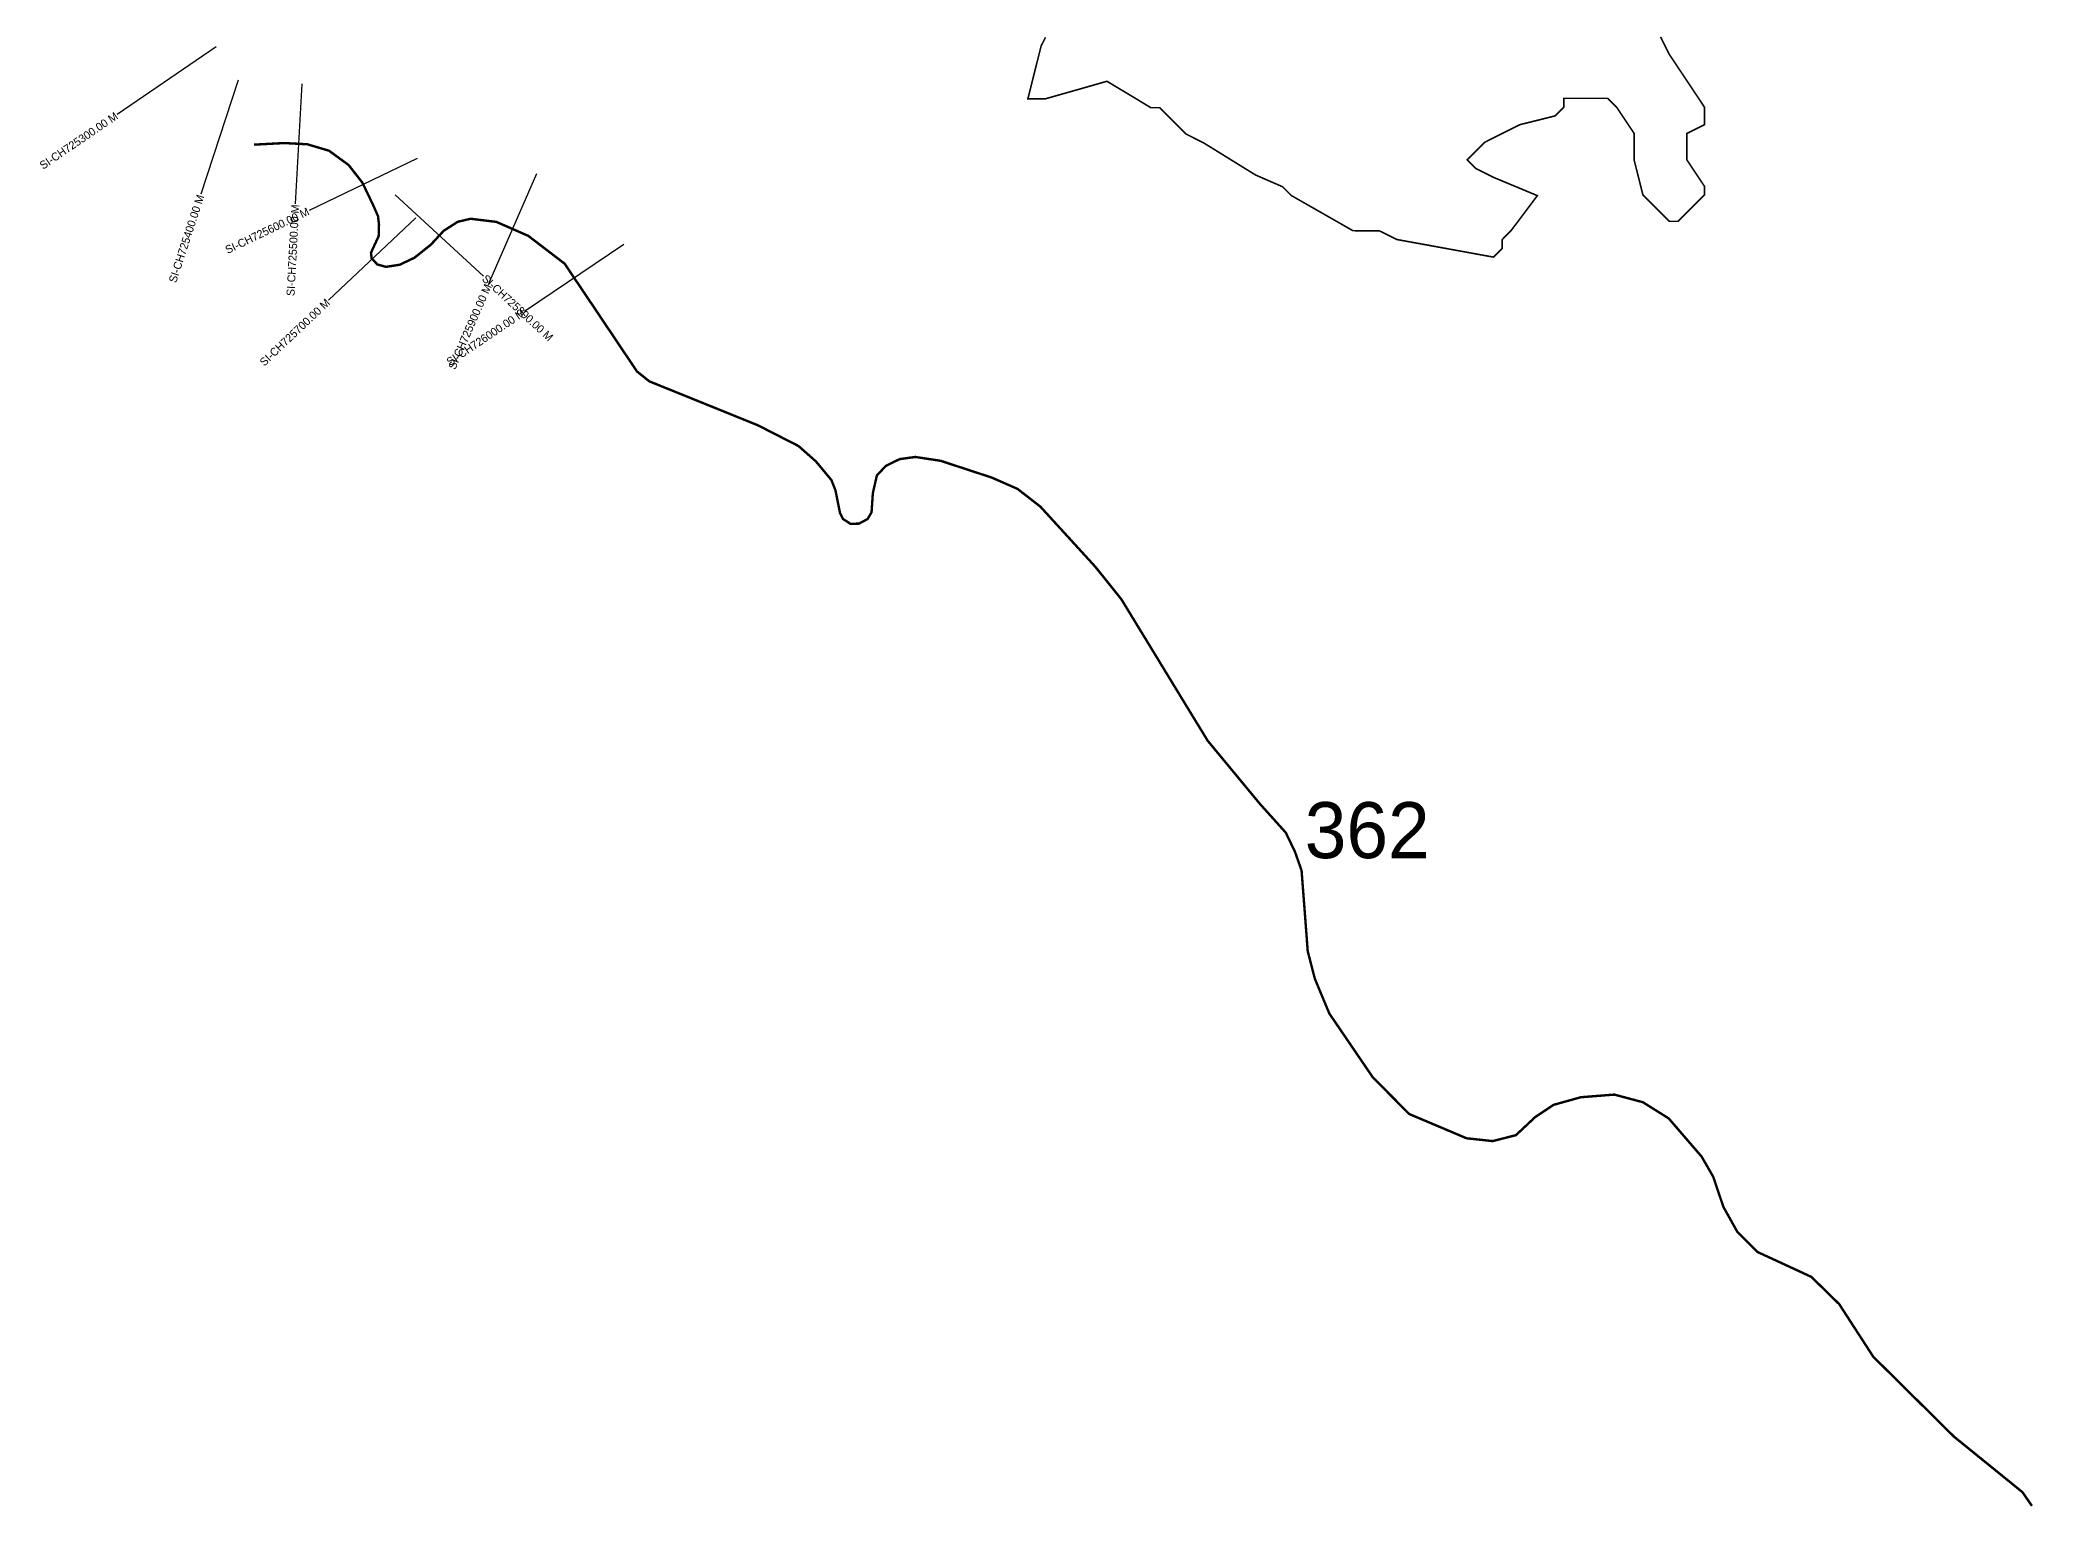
# Model space of a CAD drawing. Header units: metres. Extents: x 355512 to 358116, y 1739230 to 1742903.
# Drawn here: x 355625 to 358116, y 1739230 to 1741063 of the extents above; entities that cross this region are included whole.
import ezdxf
from ezdxf.enums import TextEntityAlignment as Align

# ---------------------------------------------------------------- set-up
doc = ezdxf.new("R2010")
doc.units = ezdxf.units.M
for name, color, linetype in [('CS', 134, 'Continuous'), ('CSMark', 6, 'Continuous'), ('NATURALLY PROTECTED', 3, 'Continuous')]:
    doc.layers.add(name, color=color, linetype=linetype)

msp = doc.modelspace()

# ---------------------------------------------------------------- linework, layer by layer
at = {"color": 6, "const_width": 2}
msp.add_lwpolyline([(357650.1, 1741067), (357661.1, 1741045.1), (357705, 1740979.2), (357705, 1740957.3), (357683, 1740946.3), (357683, 1740913.3), (357705, 1740880.4), (357705, 1740869.4), (357672, 1740836.5), (357661.1, 1740836.5), (357628.1, 1740869.4), (357617.1, 1740913.3), (357617.1, 1740946.3), (357595.2, 1740979.2), (357584.2, 1740990.2), (357529.3, 1740990.2), (357529.3, 1740979.2), (357518.3, 1740968.2), (357474.4, 1740957.3), (357430.5, 1740935.3), (357408.6, 1740913.3), (357419.5, 1740902.4), (357441.5, 1740891.4), (357496.2, 1740868.6), (357463.2, 1740824.7), (357452.3, 1740813.7), (357452.3, 1740802.7), (357441.3, 1740791.8), (357320.5, 1740813.8), (357298.6, 1740824.7), (357265.7, 1740824.8), (357188.8, 1740868.7), (357177.8, 1740879.7), (357144, 1740894.4), (357079, 1740934.6), (357057.1, 1740945.6), (357024.2, 1740978.5), (357013.2, 1740978.5), (356958.3, 1741011.5), (356881.5, 1740989.6), (356859.5, 1740989.6), (356876, 1741055.5), (356881.5, 1741066.4)], dxfattribs=at)
at = {"layer": 'CS'}
for p, q in [((355845.2, 1741054.6), (355721.3, 1740970.1)), ((355872.3, 1741012.9), (355825.9, 1740870.3)), ((355951.9, 1741008.3), (355943.9, 1740858.5)), ((356096.3, 1740915.2), (355961.2, 1740850.2)), ((356245.5, 1740895.7), (356185.4, 1740758.2)), ((356068.9, 1740869.7), (356179, 1740767.9)), ((356094.6, 1740840.9), (355985.6, 1740737.8)), ((356354.7, 1740807.6), (356230.2, 1740724))]:
    msp.add_line(p, q, dxfattribs=at)
at = {"layer": 'NATURALLY PROTECTED', "const_width": 3, "flags": 128}
msp.add_lwpolyline([(355892.2, 1740932.3), (355930.3, 1740934.3), (355958.8, 1740932.8), (355986.1, 1740924.7), (356010.5, 1740906.9), (356027.7, 1740884.9), (356040.7, 1740857.9), (356047.3, 1740842.9), (356048.5, 1740832.5), (356048.1, 1740818), (356042.6, 1740806.2), (356038.5, 1740797.2), (356039.3, 1740790.2), (356046.5, 1740782.6), (356057.3, 1740779.6), (356074.5, 1740782.3), (356092.8, 1740791), (356113.3, 1740807.3), (356129.5, 1740824.8), (356146.9, 1740835.9), (356163.1, 1740839.7), (356195.2, 1740835.8), (356235, 1740818.4), (356280.5, 1740783.6), (356320.5, 1740724.1), (356350.8, 1740678.9), (356371, 1740648.9), (356386.3, 1740636.6), (356522, 1740581.7), (356572.9, 1740555.7), (356594.6, 1740536.5), (356613.8, 1740513.4), (356619, 1740500.4), (356624.6, 1740472.3), (356628.3, 1740464.7), (356637.7, 1740458.5), (356648.4, 1740458.8), (356659.1, 1740464.5), (356664.1, 1740472.9), (356665.7, 1740496.8), (356670.7, 1740518.9), (356681.9, 1740530.9), (356699.2, 1740539.4), (356718.8, 1740542.1), (356750.4, 1740537.3), (356814.4, 1740516.3), (356846.5, 1740502.2), (356875, 1740480.1), (356913.3, 1740438.2), (356943.9, 1740404.7), (356976.4, 1740364.1), (357013.1, 1740304), (357049.8, 1740243.8), (357084.2, 1740187.5), (357115.5, 1740149.7), (357149.4, 1740108.7), (357181.8, 1740072.7), (357193.3, 1740048.7), (357201.5, 1740025.4), (357205.9, 1739968.3), (357209.2, 1739924.6), (357218.1, 1739890.2), (357236.2, 1739846.7), (357290.6, 1739766.9), (357336.1, 1739721.1), (357381.3, 1739702), (357407.8, 1739690.8), (357440.4, 1739687.3), (357469.4, 1739694.7), (357493.6, 1739717.4), (357516.5, 1739732.6), (357550.6, 1739742.1), (357592.4, 1739745.4), (357628, 1739735.9), (357660.3, 1739715.7), (357701.5, 1739667.9), (357715.9, 1739642.9), (357728.7, 1739605.1), (357746.3, 1739573.6), (357771.6, 1739548.6), (357811.3, 1739530.3), (357838.7, 1739517.6), (357873.5, 1739483.5), (357916, 1739417.9), (358017, 1739317.9), (358073.3, 1739272.3), (358102.5, 1739248.6), (358114.3, 1739231.5)], dxfattribs=at)

# ---------------------------------------------------------------- texts
at = {"insert": (357205.5, 1740110.8), "char_height": 70, "attachment_point": 1}
msp.add_mtext_dynamic_manual_height_columns('362', width=95.172, gutter_width=1, heights=[0], dxfattribs=at)
at = {"layer": 'CSMark'}
for s, rotation, p in [('SI-CH725300.00 M', 34.3049, (355720.5, 1740969.5)), ('SI-CH725400.00 M', 71.9737, (355825.6, 1740869.3)), ('SI-CH725600.00 M', 25.6911, (355960.3, 1740849.7)), ('SI-CH725500.00 M', 86.9696, (355943.9, 1740857.5)), ('SI-CH725700.00 M', 43.4083, (355984.9, 1740737.1)), ('SI-CH725900.00 M', 66.3796, (356185, 1740757.3)), ('SI-CH726000.00 M', 33.8806, (356229.4, 1740723.5))]:
    msp.add_text(s, height=10, rotation=rotation, dxfattribs=at).set_placement(p, align=Align.MIDDLE_RIGHT)
msp.add_text('SI-CH725800.00 M', height=10, rotation=317.2464, dxfattribs=at).set_placement((356179.7, 1740767.2), align=Align.MIDDLE_LEFT)

doc.saveas('drawing.dxf')
